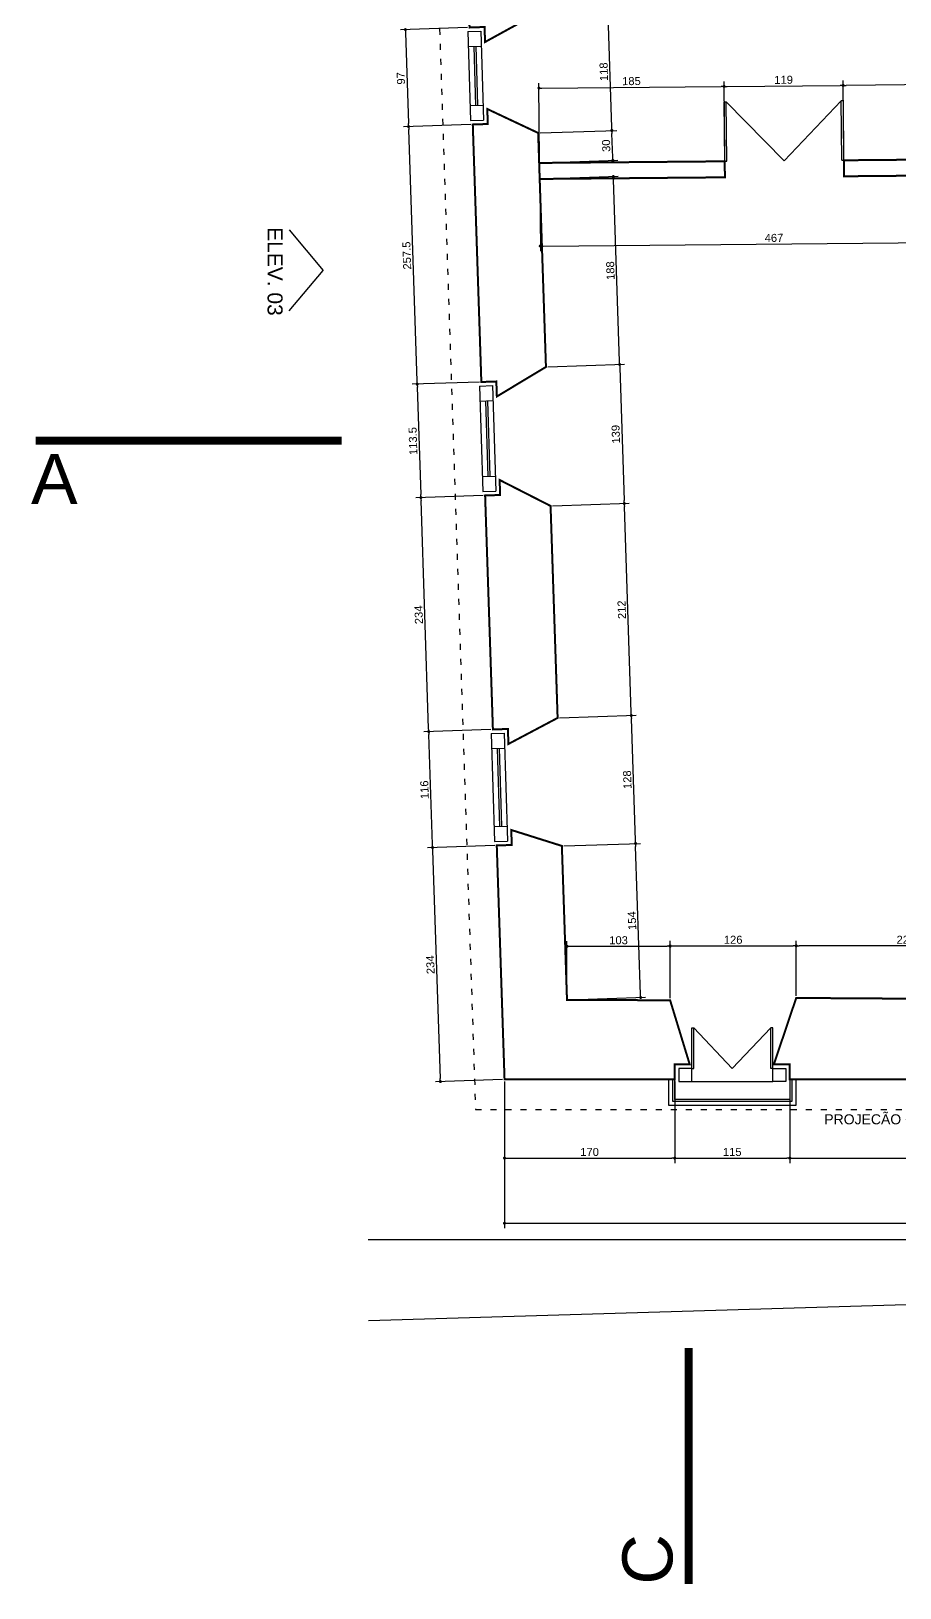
# Model space of a CAD drawing. Extents: x 18300 to 45581, y 436 to 7791.
# Drawn here: x 22973 to 23841, y 5185 to 6741 of the extents above; entities that cross this region are included whole.
import ezdxf

# ---------------------------------------------------------------- set-up
doc = ezdxf.new("R2010")
doc.units = 0
doc.header["$PDMODE"] = 35
doc.linetypes.add('ACAD_ISO03W100', pattern=[30, 12, -18])
doc.linetypes.add('CENTER2', pattern=[28.575, 19.05, -3.175, 3.175, -3.175])
doc.layers.get('0').update_dxf_attribs({"linetype": 'CONTINUOUS'})
doc.layers.get('DEFPOINTS').update_dxf_attribs({"linetype": 'CONTINUOUS'})
for name, color, linetype in [('COTA', 7, 'CONTINUOUS'), ('PAREDE', 7, 'CONTINUOUS'), ('PAREDE_FINA', 7, 'CONTINUOUS')]:
    doc.layers.add(name, color=color, linetype=linetype)
doc.styles.add('TEXTO', font='ARIAL.TTF')
doc.dimstyles.new('COTA', dxfattribs={"dimtxt": 8, "dimasz": 3, "dimexe": 5, "dimexo": 2, "dimgap": 2, "dimtad": 1, "dimdec": 1, "dimzin": 9, "dimdsep": 46, "dimtxsty": 'TEXTO', "dimblk1": 'DOT', "dimblk2": 'DOT', "dimsah": 1, "dimcen": 0, "dimclrd": 256, "dimclre": 256, "dimclrt": 256, "dimadec": 0, "dimazin": 0, "dimtfac": 0.06, "dimtdec": 1, "dimtmove": 0, "dimatfit": 3, "dimldrblk": 'DOT', "dimfxl": 1, "dimtolj": 1, "dimtzin": 0, "dimarcsym": 0})

# ---------------------------------------------------------------- blocks, each defined once
blk = doc.blocks.new('_DOT')
at = {"color": 0, "linetype": 'ByBlock'}
blk.add_line((-0.5, 0), (-1, 0), dxfattribs=at)
at = {"color": 0, "linetype": 'ByBlock', "const_width": 0.5}
blk.add_lwpolyline([(-0.25, 0, 1), (0.25, 0, 1)], format="xyb", close=True, dxfattribs=at)
blk = doc.blocks.new('*D105')
at = {"layer": 'COTA', "lineweight": -2}
for p, q in [((23477.8, 6757), (23554.4, 6759.6)), ((23553.2, 6644.5), (23549.5, 6756.4)), ((23481.7, 6639.1), (23558.3, 6641.6))]:
    blk.add_line(p, q, dxfattribs=at)
at = {"layer": 'DEFPOINTS', "color": 0}
for p in [(23475.8, 6757), (23549.4, 6759.4), (23479.7, 6639)]:
    blk.add_point(p, dxfattribs=at)
at = {"layer": 'COTA', "lineweight": -2, "xscale": 3, "yscale": 3, "zscale": 3}
for p, rotation in [((23549.4, 6759.4), 91.9039525361614), ((23553.3, 6641.5), 271.9039525361614)]:
    blk.add_blockref('_DOT', p, dxfattribs=dict(at, rotation=rotation))
at = {"layer": 'COTA', "insert": (23545.3, 6700.2), "char_height": 8, "attachment_point": 5, "rotation": 91.904, "style": 'TEXTO'}
blk.add_mtext('\\A1;118', dxfattribs=at)
blk = doc.blocks.new('*D93')
at = {"layer": 'COTA', "lineweight": -2}
for p, q in [((23409.2, 6744.4), (23342.1, 6742.1)), ((23347.2, 6739.3), (23350.2, 6648.4)), ((23412.4, 6647.4), (23345.3, 6645.2))]:
    blk.add_line(p, q, dxfattribs=at)
at = {"layer": 'DEFPOINTS', "color": 0}
for p in [(23411.2, 6744.4), (23350.3, 6645.4), (23414.4, 6647.5)]:
    blk.add_point(p, dxfattribs=at)
at = {"layer": 'COTA', "lineweight": -2, "xscale": 3, "yscale": 3, "zscale": 3}
for p, rotation in [((23347.1, 6742.3), 91.9039525361614), ((23350.3, 6645.4), 271.9039525361614)]:
    blk.add_blockref('_DOT', p, dxfattribs=dict(at, rotation=rotation))
at = {"layer": 'COTA', "insert": (23342.6, 6693.6), "char_height": 8, "attachment_point": 5, "rotation": 91.904, "style": 'TEXTO'}
blk.add_mtext('\\A1;97', dxfattribs=at)
blk = doc.blocks.new('*D113')
at = {"layer": 'COTA', "lineweight": -2}
for p, q in [((23436.4, 5926.8), (23369.3, 5924.6)), ((23374.3, 5921.8), (23381.9, 5693.9)), ((23444.1, 5692.9), (23377, 5690.7))]:
    blk.add_line(p, q, dxfattribs=at)
at = {"layer": 'DEFPOINTS', "color": 0}
for p in [(23438.4, 5926.9), (23382, 5690.9), (23446.1, 5693)]:
    blk.add_point(p, dxfattribs=at)
at = {"layer": 'COTA', "lineweight": -2, "xscale": 3, "yscale": 3, "zscale": 3}
for p, rotation in [((23374.2, 5924.8), 91.9039525361614), ((23382, 5690.9), 271.9039525361614)]:
    blk.add_blockref('_DOT', p, dxfattribs=dict(at, rotation=rotation))
at = {"layer": 'COTA', "insert": (23372.1, 5807.6), "char_height": 8, "attachment_point": 5, "rotation": 91.904, "style": 'TEXTO'}
blk.add_mtext('\\A1;234', dxfattribs=at)
blk = doc.blocks.new('*D96')
at = {"layer": 'COTA', "lineweight": -2}
for p, q in [((23505.4, 5926.5), (23582, 5929)), ((23582, 5778), (23577.1, 5925.9)), ((23510.5, 5772.6), (23587.1, 5775.1))]:
    blk.add_line(p, q, dxfattribs=at)
at = {"layer": 'DEFPOINTS', "color": 0}
for p in [(23577, 5928.9), (23503.4, 5926.4), (23508.5, 5772.5)]:
    blk.add_point(p, dxfattribs=at)
at = {"layer": 'COTA', "lineweight": -2, "xscale": 3, "yscale": 3, "zscale": 3}
for p, rotation in [((23577, 5928.9), 91.9039525361614), ((23582.1, 5775), 271.9039525361614)]:
    blk.add_blockref('_DOT', p, dxfattribs=dict(at, rotation=rotation))
at = {"layer": 'COTA', "insert": (23573.5, 5851.7), "char_height": 8, "attachment_point": 5, "rotation": 91.904, "style": 'TEXTO'}
blk.add_mtext('\\A1;154', dxfattribs=at)
blk = doc.blocks.new('*D102')
at = {"layer": 'COTA', "lineweight": -2}
for p, q in [((23446.1, 5691), (23446.1, 5609.4)), ((23616.1, 5691), (23616.1, 5609.4)), ((23449.1, 5614.4), (23613.1, 5614.4))]:
    blk.add_line(p, q, dxfattribs=at)
at = {"layer": 'DEFPOINTS', "color": 0}
for p in [(23446.1, 5693), (23616.1, 5693), (23616.1, 5614.4)]:
    blk.add_point(p, dxfattribs=at)
at = {"layer": 'COTA', "lineweight": -2, "xscale": 3, "yscale": 3, "zscale": 3, "rotation": 180}
blk.add_blockref('_DOT', (23446.1, 5614.4), dxfattribs=at)
at = {"layer": 'COTA', "lineweight": -2, "xscale": 3, "yscale": 3, "zscale": 3}
blk.add_blockref('_DOT', (23616.1, 5614.4), dxfattribs=at)
at = {"layer": 'COTA', "insert": (23531.1, 5620.5), "char_height": 8, "attachment_point": 5, "style": 'TEXTO'}
blk.add_mtext('\\A1;170', dxfattribs=at)
blk = doc.blocks.new('*D103')
at = {"layer": 'COTA', "lineweight": -2}
for p, q in [((23616.1, 5691), (23616.1, 5609.4)), ((23731.1, 5691), (23731.1, 5609.4)), ((23619.1, 5614.4), (23728.1, 5614.4))]:
    blk.add_line(p, q, dxfattribs=at)
at = {"layer": 'DEFPOINTS', "color": 0}
for p in [(23616.1, 5693), (23731.1, 5693), (23731.1, 5614.4)]:
    blk.add_point(p, dxfattribs=at)
at = {"layer": 'COTA', "lineweight": -2, "xscale": 3, "yscale": 3, "zscale": 3, "rotation": 180}
blk.add_blockref('_DOT', (23616.1, 5614.4), dxfattribs=at)
at = {"layer": 'COTA', "lineweight": -2, "xscale": 3, "yscale": 3, "zscale": 3}
blk.add_blockref('_DOT', (23731.1, 5614.4), dxfattribs=at)
at = {"layer": 'COTA', "insert": (23673.6, 5620.5), "char_height": 8, "attachment_point": 5, "style": 'TEXTO'}
blk.add_mtext('\\A1;115', dxfattribs=at)
blk = doc.blocks.new('*D101')
at = {"layer": 'COTA', "lineweight": -2}
for p, q in [((23611.5, 5774.1), (23611.5, 5831.6)), ((23614.5, 5826.6), (23734.5, 5826.6)), ((23737.5, 5776.5), (23737.5, 5831.6))]:
    blk.add_line(p, q, dxfattribs=at)
at = {"layer": 'DEFPOINTS', "color": 0}
for p in [(23737.5, 5826.6), (23737.5, 5774.5), (23611.5, 5772.1)]:
    blk.add_point(p, dxfattribs=at)
at = {"layer": 'COTA', "lineweight": -2, "xscale": 3, "yscale": 3, "zscale": 3, "rotation": 180}
blk.add_blockref('_DOT', (23611.5, 5826.6), dxfattribs=at)
at = {"layer": 'COTA', "lineweight": -2, "xscale": 3, "yscale": 3, "zscale": 3}
blk.add_blockref('_DOT', (23737.5, 5826.6), dxfattribs=at)
at = {"layer": 'COTA', "insert": (23674.5, 5832.6), "char_height": 8, "attachment_point": 5, "style": 'TEXTO'}
blk.add_mtext('\\A1;126', dxfattribs=at)
blk = doc.blocks.new('*D100')
at = {"layer": 'COTA', "lineweight": -2}
for p, q in [((23508.5, 5774.5), (23508.5, 5831.1)), ((23511.5, 5826.1), (23608.5, 5826.1)), ((23611.5, 5774.1), (23611.5, 5831.1))]:
    blk.add_line(p, q, dxfattribs=at)
at = {"layer": 'DEFPOINTS', "color": 0}
for p in [(23611.5, 5826.1), (23508.5, 5772.5), (23611.5, 5772.1)]:
    blk.add_point(p, dxfattribs=at)
at = {"layer": 'COTA', "lineweight": -2, "xscale": 3, "yscale": 3, "zscale": 3, "rotation": 180}
blk.add_blockref('_DOT', (23508.5, 5826.1), dxfattribs=at)
at = {"layer": 'COTA', "lineweight": -2, "xscale": 3, "yscale": 3, "zscale": 3}
blk.add_blockref('_DOT', (23611.5, 5826.1), dxfattribs=at)
at = {"layer": 'COTA', "insert": (23560, 5832.1), "char_height": 8, "attachment_point": 5, "style": 'TEXTO'}
blk.add_mtext('\\A1;103', dxfattribs=at)
blk = doc.blocks.new('*D116')
at = {"layer": 'COTA', "lineweight": -2}
for p, q in [((23421, 6390.1), (23353.9, 6387.8)), ((23358.9, 6385), (23362.5, 6277.6)), ((23424.7, 6276.6), (23357.6, 6274.4))]:
    blk.add_line(p, q, dxfattribs=at)
at = {"layer": 'DEFPOINTS', "color": 0}
for p in [(23423, 6390.1), (23362.6, 6274.6), (23426.7, 6276.7)]:
    blk.add_point(p, dxfattribs=at)
at = {"layer": 'COTA', "lineweight": -2, "xscale": 3, "yscale": 3, "zscale": 3}
for p, rotation in [((23358.9, 6388), 91.9039525361614), ((23362.6, 6274.6), 271.9039525361614)]:
    blk.add_blockref('_DOT', p, dxfattribs=dict(at, rotation=rotation))
at = {"layer": 'COTA', "insert": (23354.7, 6331.1), "char_height": 8, "attachment_point": 5, "rotation": 91.904, "style": 'TEXTO'}
blk.add_mtext('\\A1;113.5', dxfattribs=at)
blk = doc.blocks.new('*D99')
at = {"layer": 'COTA', "lineweight": -2}
for p, q in [((23489.5, 6405.2), (23566.1, 6407.8)), ((23561.2, 6404.6), (23565.6, 6271.7)), ((23494.1, 6266.3), (23570.7, 6268.9))]:
    blk.add_line(p, q, dxfattribs=at)
at = {"layer": 'DEFPOINTS', "color": 0}
for p in [(23487.5, 6405.2), (23492.1, 6266.2), (23565.7, 6268.7)]:
    blk.add_point(p, dxfattribs=at)
at = {"layer": 'COTA', "lineweight": -2, "xscale": 3, "yscale": 3, "zscale": 3}
for p, rotation in [((23561.1, 6407.6), 91.9039525361614), ((23565.7, 6268.7), 271.9039525361614)]:
    blk.add_blockref('_DOT', p, dxfattribs=dict(at, rotation=rotation))
at = {"layer": 'COTA', "insert": (23557.3, 6337.9), "char_height": 8, "attachment_point": 5, "rotation": 91.904, "style": 'TEXTO'}
blk.add_mtext('\\A1;139', dxfattribs=at)
blk = doc.blocks.new('*D98')
at = {"layer": 'COTA', "lineweight": -2}
for p, q in [((23494.1, 6266.3), (23570.7, 6268.9)), ((23572.6, 6059.8), (23565.8, 6265.7)), ((23501.1, 6054.4), (23577.7, 6057))]:
    blk.add_line(p, q, dxfattribs=at)
at = {"layer": 'DEFPOINTS', "color": 0}
for p in [(23492.1, 6266.2), (23565.7, 6268.7), (23499.1, 6054.4)]:
    blk.add_point(p, dxfattribs=at)
at = {"layer": 'COTA', "lineweight": -2, "xscale": 3, "yscale": 3, "zscale": 3}
for p, rotation in [((23565.7, 6268.7), 91.9039525361614), ((23572.7, 6056.8), 271.9039525361614)]:
    blk.add_blockref('_DOT', p, dxfattribs=dict(at, rotation=rotation))
at = {"layer": 'COTA', "insert": (23563.2, 6162.5), "char_height": 8, "attachment_point": 5, "rotation": 91.904, "style": 'TEXTO'}
blk.add_mtext('\\A1;212', dxfattribs=at)
blk = doc.blocks.new('*D97')
at = {"layer": 'COTA', "lineweight": -2}
for p, q in [((23501.1, 6054.4), (23577.7, 6057)), ((23576.9, 5931.9), (23572.8, 6053.8)), ((23505.4, 5926.5), (23582, 5929))]:
    blk.add_line(p, q, dxfattribs=at)
at = {"layer": 'DEFPOINTS', "color": 0}
for p in [(23499.1, 6054.4), (23572.7, 6056.8), (23503.4, 5926.4)]:
    blk.add_point(p, dxfattribs=at)
at = {"layer": 'COTA', "lineweight": -2, "xscale": 3, "yscale": 3, "zscale": 3}
for p, rotation in [((23572.7, 6056.8), 91.9039525361614), ((23577, 5928.9), 271.9039525361614)]:
    blk.add_blockref('_DOT', p, dxfattribs=dict(at, rotation=rotation))
at = {"layer": 'COTA', "insert": (23568.8, 5992.6), "char_height": 8, "attachment_point": 5, "rotation": 91.904, "style": 'TEXTO'}
blk.add_mtext('\\A1;128', dxfattribs=at)
blk = doc.blocks.new('*D115')
at = {"layer": 'COTA', "lineweight": -2}
for p, q in [((23424.7, 6276.6), (23357.6, 6274.4)), ((23370.3, 6043.7), (23362.7, 6271.6)), ((23432.5, 6042.8), (23365.4, 6040.5))]:
    blk.add_line(p, q, dxfattribs=at)
at = {"layer": 'DEFPOINTS', "color": 0}
for p in [(23362.6, 6274.6), (23426.7, 6276.7), (23434.5, 6042.8)]:
    blk.add_point(p, dxfattribs=at)
at = {"layer": 'COTA', "lineweight": -2, "xscale": 3, "yscale": 3, "zscale": 3}
for p, rotation in [((23362.6, 6274.6), 91.9039525361614), ((23370.4, 6040.7), 271.9039525361614)]:
    blk.add_blockref('_DOT', p, dxfattribs=dict(at, rotation=rotation))
at = {"layer": 'COTA', "insert": (23360.4, 6157.4), "char_height": 8, "attachment_point": 5, "rotation": 91.904, "style": 'TEXTO'}
blk.add_mtext('\\A1;234', dxfattribs=at)
blk = doc.blocks.new('*D114')
at = {"layer": 'COTA', "lineweight": -2}
for p, q in [((23432.5, 6042.8), (23365.4, 6040.5)), ((23374.1, 5927.8), (23370.5, 6037.7)), ((23436.4, 5926.8), (23369.3, 5924.6))]:
    blk.add_line(p, q, dxfattribs=at)
at = {"layer": 'DEFPOINTS', "color": 0}
for p in [(23370.4, 6040.7), (23434.5, 6042.8), (23438.4, 5926.9)]:
    blk.add_point(p, dxfattribs=at)
at = {"layer": 'COTA', "lineweight": -2, "xscale": 3, "yscale": 3, "zscale": 3}
for p, rotation in [((23370.4, 6040.7), 91.9039525361614), ((23374.2, 5924.8), 271.9039525361614)]:
    blk.add_blockref('_DOT', p, dxfattribs=dict(at, rotation=rotation))
at = {"layer": 'COTA', "insert": (23366.2, 5982.5), "char_height": 8, "attachment_point": 5, "rotation": 91.904, "style": 'TEXTO'}
blk.add_mtext('\\A1;116', dxfattribs=at)
blk = doc.blocks.new('*D104')
at = {"layer": 'COTA', "lineweight": -2}
for p, q in [((23481.7, 6639.1), (23558.3, 6641.6)), ((23554.2, 6614.5), (23553.4, 6638.5)), ((23483.1, 6609.1), (23559.3, 6611.7))]:
    blk.add_line(p, q, dxfattribs=at)
at = {"layer": 'DEFPOINTS', "color": 0}
for p in [(23479.7, 6639), (23553.3, 6641.5), (23481.1, 6609.1)]:
    blk.add_point(p, dxfattribs=at)
at = {"layer": 'COTA', "lineweight": -2, "xscale": 3, "yscale": 3, "zscale": 3}
for p, rotation in [((23553.3, 6641.5), 91.9039525361614), ((23554.3, 6611.5), 271.9039525361614)]:
    blk.add_blockref('_DOT', p, dxfattribs=dict(at, rotation=rotation))
at = {"layer": 'COTA', "insert": (23547.7, 6626.3), "char_height": 8, "attachment_point": 5, "rotation": 91.904, "style": 'TEXTO'}
blk.add_mtext('\\A1;30', dxfattribs=at)
blk = doc.blocks.new('*D117')
at = {"layer": 'COTA', "lineweight": -2}
for p, q in [((23412.4, 6647.4), (23345.3, 6645.2)), ((23358.8, 6391), (23350.4, 6642.4)), ((23421, 6390.1), (23353.9, 6387.8))]:
    blk.add_line(p, q, dxfattribs=at)
at = {"layer": 'DEFPOINTS', "color": 0}
for p in [(23350.3, 6645.4), (23414.4, 6647.5), (23423, 6390.1)]:
    blk.add_point(p, dxfattribs=at)
at = {"layer": 'COTA', "lineweight": -2, "xscale": 3, "yscale": 3, "zscale": 3}
for p, rotation in [((23350.3, 6645.4), 91.9039525361614), ((23358.9, 6388), 271.9039525361614)]:
    blk.add_blockref('_DOT', p, dxfattribs=dict(at, rotation=rotation))
at = {"layer": 'COTA', "insert": (23348.5, 6516.5), "char_height": 8, "attachment_point": 5, "rotation": 91.904, "style": 'TEXTO'}
blk.add_mtext('\\A1;257.5', dxfattribs=at)
blk = doc.blocks.new('*D125')
at = {"layer": 'COTA', "lineweight": -2}
for p, q in [((23446.1, 5691), (23446.1, 5544.3)), ((25040.1, 5691), (25040.1, 5544.3)), ((23449.1, 5549.3), (25037.1, 5549.3))]:
    blk.add_line(p, q, dxfattribs=at)
at = {"layer": 'DEFPOINTS', "color": 0}
for p in [(23446.1, 5693), (25040.1, 5693), (25040.1, 5549.3)]:
    blk.add_point(p, dxfattribs=at)
at = {"layer": 'COTA', "lineweight": -2, "xscale": 3, "yscale": 3, "zscale": 3, "rotation": 180}
blk.add_blockref('_DOT', (23446.1, 5549.3), dxfattribs=at)
at = {"layer": 'COTA', "lineweight": -2, "xscale": 3, "yscale": 3, "zscale": 3}
blk.add_blockref('_DOT', (25040.1, 5549.3), dxfattribs=at)
at = {"layer": 'COTA', "insert": (24243.1, 5555.4), "char_height": 8, "attachment_point": 5, "style": 'TEXTO'}
blk.add_mtext('\\A1;1594', dxfattribs=at)
blk = doc.blocks.new('*D126')
at = {"layer": 'COTA', "lineweight": -2}
for p, q in [((23737.5, 5776.5), (23737.5, 5831.6)), ((23962.9, 5826.6), (23740.5, 5826.6)), ((23965.9, 5775), (23965.9, 5831.6))]:
    blk.add_line(p, q, dxfattribs=at)
at = {"layer": 'DEFPOINTS', "color": 0}
for p in [(23737.5, 5826.6), (23737.5, 5774.5), (23965.9, 5773)]:
    blk.add_point(p, dxfattribs=at)
at = {"layer": 'COTA', "lineweight": -2, "xscale": 3, "yscale": 3, "zscale": 3, "rotation": 180}
blk.add_blockref('_DOT', (23737.5, 5826.6), dxfattribs=at)
at = {"layer": 'COTA', "lineweight": -2, "xscale": 3, "yscale": 3, "zscale": 3}
blk.add_blockref('_DOT', (23965.9, 5826.6), dxfattribs=at)
at = {"layer": 'COTA', "insert": (23851.7, 5832.6), "char_height": 8, "attachment_point": 5, "style": 'TEXTO'}
blk.add_mtext('\\A1;228.4', dxfattribs=at)
blk = doc.blocks.new('*D127')
at = {"layer": 'COTA', "lineweight": -2}
for p, q in [((23483.2, 6593.1), (23559.8, 6595.7)), ((23561, 6410.6), (23554.9, 6592.5)), ((23489.5, 6405.2), (23566.1, 6407.8))]:
    blk.add_line(p, q, dxfattribs=at)
at = {"layer": 'DEFPOINTS', "color": 0}
for p in [(23481.2, 6593.1), (23554.8, 6595.5), (23487.5, 6405.2)]:
    blk.add_point(p, dxfattribs=at)
at = {"layer": 'COTA', "lineweight": -2, "xscale": 3, "yscale": 3, "zscale": 3}
for p, rotation in [((23554.8, 6595.5), 91.9039525361612), ((23561.1, 6407.6), 271.9039525361612)]:
    blk.add_blockref('_DOT', p, dxfattribs=dict(at, rotation=rotation))
at = {"layer": 'COTA', "insert": (23551.9, 6501.4), "char_height": 8, "attachment_point": 5, "rotation": 91.904, "style": 'TEXTO'}
blk.add_mtext('\\A1;188', dxfattribs=at)
blk = doc.blocks.new('*D128')
at = {"layer": 'COTA', "lineweight": -2}
for p, q in [((23481.3, 6591.1), (23481.9, 6521)), ((23948.2, 6595.1), (23948.9, 6525.1)), ((23484.8, 6526), (23945.8, 6530.1))]:
    blk.add_line(p, q, dxfattribs=at)
at = {"layer": 'DEFPOINTS', "color": 0}
for p in [(23481.2, 6593.1), (23948.2, 6597.1), (23948.8, 6530.1)]:
    blk.add_point(p, dxfattribs=at)
at = {"layer": 'COTA', "lineweight": -2, "xscale": 3, "yscale": 3, "zscale": 3}
for p, rotation in [((23481.8, 6526), 180.5009829197541), ((23948.8, 6530.1), 0.500982919754161)]:
    blk.add_blockref('_DOT', p, dxfattribs=dict(at, rotation=rotation))
at = {"layer": 'COTA', "insert": (23715.3, 6534.1), "char_height": 8, "attachment_point": 5, "rotation": 0.501, "style": 'TEXTO'}
blk.add_mtext('\\A1;467', dxfattribs=at)
blk = doc.blocks.new('*D132')
at = {"layer": 'COTA', "lineweight": -2}
for p, q in [((23481.1, 6611.1), (23480.4, 6688.9)), ((23483.5, 6683.9), (23662.5, 6685.5)), ((23666.1, 6612.7), (23665.4, 6690.5))]:
    blk.add_line(p, q, dxfattribs=at)
at = {"layer": 'DEFPOINTS', "color": 0}
for p in [(23665.5, 6685.5), (23481.1, 6609.1), (23666.1, 6610.7)]:
    blk.add_point(p, dxfattribs=at)
at = {"layer": 'COTA', "lineweight": -2, "xscale": 3, "yscale": 3, "zscale": 3}
for p, rotation in [((23480.5, 6683.9), 180.5009829197541), ((23665.5, 6685.5), 0.5009829197541101)]:
    blk.add_blockref('_DOT', p, dxfattribs=dict(at, rotation=rotation))
at = {"layer": 'COTA', "insert": (23572.9, 6690.8), "char_height": 8, "attachment_point": 5, "rotation": 0.501, "style": 'TEXTO'}
blk.add_mtext('\\A1;185', dxfattribs=at)
blk = doc.blocks.new('*D133')
at = {"layer": 'COTA', "lineweight": -2}
for p, q in [((23785.1, 6613.7), (23784.4, 6691.5)), ((23666.1, 6612.7), (23665.4, 6690.5)), ((23668.5, 6685.5), (23781.4, 6686.5))]:
    blk.add_line(p, q, dxfattribs=at)
at = {"layer": 'DEFPOINTS', "color": 0}
for p in [(23784.4, 6686.5), (23666.1, 6610.7), (23785.1, 6611.7)]:
    blk.add_point(p, dxfattribs=at)
at = {"layer": 'COTA', "lineweight": -2, "xscale": 3, "yscale": 3, "zscale": 3}
for p, rotation in [((23665.5, 6685.5), 180.5009829197541), ((23784.4, 6686.5), 0.5009829197541101)]:
    blk.add_blockref('_DOT', p, dxfattribs=dict(at, rotation=rotation))
at = {"layer": 'COTA', "insert": (23724.9, 6692.1), "char_height": 8, "attachment_point": 5, "rotation": 0.501, "style": 'TEXTO'}
blk.add_mtext('\\A1;119', dxfattribs=at)
blk = doc.blocks.new('*D134')
at = {"layer": 'COTA', "lineweight": -2}
for p, q in [((23785.1, 6613.7), (23784.4, 6691.5)), ((23975, 6615.3), (23974.3, 6693.2)), ((23971.3, 6688.2), (23787.4, 6686.5))]:
    blk.add_line(p, q, dxfattribs=at)
at = {"layer": 'DEFPOINTS', "color": 0}
for p in [(23784.4, 6686.5), (23975, 6613.3), (23785.1, 6611.7)]:
    blk.add_point(p, dxfattribs=at)
at = {"layer": 'COTA', "lineweight": -2, "xscale": 3, "yscale": 3, "zscale": 3}
for p, rotation in [((23784.4, 6686.5), 180.5009829197541), ((23974.3, 6688.2), 0.5009829197541101)]:
    blk.add_blockref('_DOT', p, dxfattribs=dict(at, rotation=rotation))
at = {"layer": 'COTA', "insert": (23879.3, 6693.4), "char_height": 8, "attachment_point": 5, "rotation": 0.501, "style": 'TEXTO'}
blk.add_mtext('\\A1;189.9', dxfattribs=at)
blk = doc.blocks.new('*D162')
at = {"layer": 'COTA', "lineweight": -2}
for p, q in [((23731.1, 5691), (23731.1, 5609.4)), ((23993.1, 5691), (23993.1, 5609.4)), ((23734.1, 5614.4), (23990.1, 5614.4))]:
    blk.add_line(p, q, dxfattribs=at)
at = {"layer": 'DEFPOINTS', "color": 0}
for p in [(23731.1, 5693), (23993.1, 5693), (23993.1, 5614.4)]:
    blk.add_point(p, dxfattribs=at)
at = {"layer": 'COTA', "lineweight": -2, "xscale": 3, "yscale": 3, "zscale": 3, "rotation": 180}
blk.add_blockref('_DOT', (23731.1, 5614.4), dxfattribs=at)
at = {"layer": 'COTA', "lineweight": -2, "xscale": 3, "yscale": 3, "zscale": 3}
blk.add_blockref('_DOT', (23993.1, 5614.4), dxfattribs=at)
at = {"layer": 'COTA', "insert": (23862.1, 5620.5), "char_height": 8, "attachment_point": 5, "style": 'TEXTO'}
blk.add_mtext('\\A1;262', dxfattribs=at)

msp = doc.modelspace()

# ---------------------------------------------------------------- linework, layer by layer
at = {"layer": 'COTA', "const_width": 8}
msp.add_lwpolyline([(22977.76, 6331.34), (23283.42, 6331.34)], dxfattribs=at)
at = {"layer": 'PAREDE', "const_width": 2}
for points in [[(23403.5, 6975.31), (23418.49, 6975.8), (23417.99, 6990.8), (23468.58, 6973.8), (23475.79, 6756.97), (23426.66, 6729.94), (23426.16, 6744.93), (23411.17, 6744.43)], [(23437.94, 6390.63), (23438.44, 6375.64), (23487.49, 6405.17), (23479.71, 6639.03), (23428.89, 6662.98), (23429.39, 6647.98), (23414.4, 6647.49), (23422.95, 6390.13)], [(23449.49, 6043.32), (23449.99, 6028.33), (23499.15, 6054.36), (23492.11, 6266.24), (23441.22, 6292.18), (23441.71, 6277.19), (23426.72, 6276.69), (23434.5, 6042.82)], [(23453.34, 5927.38), (23438.35, 5926.88), (23446.13, 5693.01), (23616.13, 5693.01), (23616.13, 5708.01), (23631.13, 5708.01), (23611.54, 5772.15), (23508.52, 5772.52), (23503.4, 5926.43), (23452.84, 5942.37)], [(23987.63, 5773.01), (23985.41, 5773.01), (23981.58, 5951.39), (23962.09, 5950.97), (23965.9, 5773.01), (23737.51, 5774.49), (23715.13, 5708.01), (23731.13, 5708.01), (23731.13, 5693.01), (23993.13, 5693.01), (23993.13, 5708.01), (24008.13, 5708.01)]]:
    msp.add_lwpolyline(points, close=True, dxfattribs=at)
for points in [[(23967.38, 6613.3), (23785.1, 6611.71), (23785.24, 6595.72), (23948.22, 6597.15)], [(23481.24, 6593.06), (23666.25, 6594.68), (23666.11, 6610.67), (23481.11, 6609.06)]]:
    msp.add_lwpolyline(points, dxfattribs=at)
at = {"layer": 'PAREDE'}
for points in [[(23446.13, 5693.01), (23616.13, 5693.01)], [(23925.39, 5693.01), (23731.13, 5693.01)]]:
    msp.add_lwpolyline(points, dxfattribs=at)
at = {"layer": 'PAREDE_FINA', "linetype": 'ACAD_ISO03W100', "ltscale": 0.5}
msp.add_lwpolyline([(24569.13, 6660.81), (24569.13, 7381.32), (24033.93, 7383.08), (24032.89, 7431.63), (23357.78, 7447.58), (23417.11, 5663.01), (25070.13, 5663.01), (25070.13, 6659.16)], close=True, dxfattribs=at)
at = {"layer": 'PAREDE_FINA'}
for points in [[(23409.31, 6740.37), (23422.3, 6740.8)], [(23409.31, 6740.37), (23412.26, 6651.42)], [(23422.3, 6740.8), (23425.26, 6651.85)], [(23409.81, 6725.38), (23422.8, 6725.81)], [(23415.3, 6725.56), (23417.26, 6666.59)], [(23417.3, 6725.63), (23419.26, 6666.66)], [(23411.77, 6666.41), (23424.76, 6666.84)], [(23665.59, 6670.17), (23667.59, 6670.18)], [(23666.11, 6610.67), (23665.59, 6670.17)], [(23667.59, 6670.18), (23725.6, 6611.19)], [(23668.11, 6610.69), (23667.59, 6670.18)], [(23782.58, 6671.19), (23725.6, 6611.19)], [(23784.58, 6671.21), (23782.58, 6671.19)], [(23783.1, 6611.69), (23782.58, 6671.19)], [(23785.1, 6611.71), (23784.58, 6671.21)], [(23412.26, 6651.42), (23425.26, 6651.85)], [(23666.11, 6610.67), (23668.11, 6610.69)], [(23783.1, 6611.69), (23785.1, 6611.71)], [(23230.91, 6542.18), (23265.08, 6501.7)], [(23230.91, 6461.21), (23265.08, 6501.7)], [(23421.09, 6386.06), (23434.08, 6386.5)], [(23421.09, 6386.06), (23424.59, 6280.62)], [(23434.08, 6386.5), (23437.58, 6281.05)], [(23421.58, 6371.07), (23434.58, 6371.5)], [(23427.08, 6371.26), (23429.59, 6295.8)], [(23429.08, 6371.32), (23431.59, 6295.86)], [(23424.09, 6295.61), (23437.08, 6296.05)], [(23424.59, 6280.62), (23437.58, 6281.05)], [(23432.63, 6038.76), (23445.62, 6039.19)], [(23432.63, 6038.76), (23436.22, 5930.82)], [(23445.62, 6039.19), (23449.21, 5931.25)], [(23433.13, 6023.76), (23446.12, 6024.2)], [(23438.63, 6023.95), (23441.22, 5945.99)], [(23440.62, 6024.01), (23443.22, 5946.06)], [(23435.72, 5945.81), (23448.71, 5946.24)], [(23436.22, 5930.82), (23449.21, 5931.25)], [(23633.13, 5744.51), (23635.13, 5744.51), (23673.63, 5704.01)], [(23633.13, 5704.01), (23633.13, 5744.51)], [(23635.13, 5704.01), (23635.13, 5744.51)], [(23714.13, 5744.51), (23712.13, 5744.51), (23673.63, 5704.01)], [(23712.13, 5704.01), (23712.13, 5744.51)], [(23714.13, 5704.01), (23714.13, 5744.51)], [(23633.13, 5704.01), (23635.13, 5704.01)], [(23714.13, 5704.01), (23712.13, 5704.01)], [(23737.13, 5693.01), (23737.13, 5667.01), (23610.13, 5667.01), (23610.13, 5693.01)], [(23733.13, 5693.01), (23733.13, 5671.01), (23614.13, 5671.01), (23614.13, 5693.01)], [(23731.13, 5693.01), (23731.13, 5673.01), (23616.13, 5673.01), (23616.13, 5693.01)], [(23633.13, 5691.01), (23714.13, 5691.01)], [(23310.01, 5533.01), (24127.55, 5533.01)], [(23310.25, 5452.15), (24127.55, 5476.26)]]:
    msp.add_lwpolyline(points, dxfattribs=at)
for points in [[(23620.13, 5704.01), (23620.13, 5691.01), (23633.13, 5691.01), (23633.13, 5704.01)], [(23727.13, 5704.01), (23727.13, 5691.01), (23714.13, 5691.01), (23714.13, 5704.01)]]:
    msp.add_lwpolyline(points, close=True, dxfattribs=at)
at = {"layer": 'PAREDE_FINA', "linetype": 'CENTER2', "ltscale": 3, "const_width": 8}
msp.add_lwpolyline([(23630.22, 5188.87), (23630.22, 5424.52)], dxfattribs=at)

# ---------------------------------------------------------------- texts
at = {"layer": 'PAREDE_FINA', "style": 'TEXTO'}
for s, height, rotation, p in [('ELEV. 03', 15, 270, (23209.38, 6544.89)), ('C', 50, 90, (23613.87, 5188.12))]:
    msp.add_text(s, height=height, rotation=rotation, dxfattribs=at).set_placement(p)
for s, height, p in [('A', 50, (22973.06, 6268.19)), ('PROJECÃO COBERTURA', 10, (23765.56, 5648.19))]:
    msp.add_text(s, height=height, dxfattribs=at).set_placement(p)

# ---------------------------------------------------------------- dimensions: what is measured, and where the dimension line sits
at = {"layer": 'COTA'}
for base, p1, p2, angle, picture, middle in [((23549.41, 6759.41), (23479.71, 6639.03), (23475.79, 6756.97), 91.90395, '*D105', (23545.29, 6700.24)), ((23350.29, 6645.36), (23411.17, 6744.43), (23414.4, 6647.49), 91.90395, '*D93', (23342.6, 6693.63)), ((23665.45, 6685.48), (23481.11, 6609.06), (23666.11, 6610.67), 0.50098, '*D132', (23572.9, 6690.75)), ((23784.45, 6686.52), (23666.11, 6610.67), (23785.1, 6611.71), 0.50098, '*D133', (23724.9, 6692.08)), ((23784.45, 6686.52), (23974.97, 6613.27), (23785.1, 6611.71), 0.50098, '*D134', (23879.33, 6693.43)), ((23350.29, 6645.36), (23422.95, 6390.13), (23414.4, 6647.49), 91.90395, '*D117', (23348.49, 6516.47)), ((23553.33, 6641.48), (23481.11, 6609.06), (23479.71, 6639.03), 91.90395, '*D104', (23547.75, 6626.28)), ((23948.81, 6530.09), (23481.24, 6593.06), (23948.22, 6597.15), 0.50098, '*D128', (23715.26, 6534.13)), ((23554.82, 6595.51), (23487.49, 6405.17), (23481.24, 6593.06), 91.90395, '*D127', (23551.87, 6501.36)), ((23565.69, 6268.69), (23487.49, 6405.17), (23492.11, 6266.24), 91.90395, '*D99', (23557.3, 6337.95)), ((23362.62, 6274.56), (23422.95, 6390.13), (23426.72, 6276.69), 91.90395, '*D116', (23354.65, 6331.08)), ((23362.62, 6274.56), (23434.5, 6042.82), (23426.72, 6276.69), 91.90395, '*D115', (23360.42, 6157.42)), ((23565.69, 6268.69), (23499.15, 6054.36), (23492.11, 6266.24), 91.90395, '*D98', (23563.2, 6162.55)), ((23572.73, 6056.81), (23503.4, 5926.43), (23499.15, 6054.36), 91.90395, '*D97', (23568.78, 5992.64)), ((23370.4, 6040.69), (23438.35, 5926.88), (23434.5, 6042.82), 91.90395, '*D114', (23366.24, 5982.52)), ((23576.98, 5928.88), (23508.52, 5772.52), (23503.4, 5926.43), 91.90395, '*D96', (23573.46, 5851.72)), ((23382.02, 5690.88), (23438.35, 5926.88), (23446.13, 5693.01), 91.90395, '*D113', (23372.05, 5807.62))]:
    dim = msp.add_linear_dim(base=base, p1=p1, p2=p2, angle=angle, dimstyle='COTA', override={"dimscale": 1}, dxfattribs=at)
    dim.commit()
    dim.dimension.update_dxf_attribs({"geometry": picture, "text_midpoint": middle})
dim = msp.add_linear_dim(base=(23611.54, 5826.05), p1=(23508.52, 5772.52), p2=(23611.54, 5772.15), dimstyle='COTA', override={"dimscale": 1}, dxfattribs=at)
dim.commit()
dim.dimension.update_dxf_attribs({"geometry": '*D100', "text_midpoint": (23560.03, 5826.05), "dimtype": 160})
for base, p1, p2, picture, middle in [((23737.51, 5826.55), (23611.54, 5772.15), (23737.51, 5774.49), '*D101', (23674.53, 5832.64)), ((23737.51, 5826.55), (23965.9, 5773.01), (23737.51, 5774.49), '*D126', (23851.71, 5832.64)), ((23616.13, 5614.44), (23446.13, 5693.01), (23616.13, 5693.01), '*D102', (23531.13, 5620.52)), ((25040.13, 5549.34), (23446.13, 5693.01), (25040.13, 5693.01), '*D125', (24243.13, 5555.43)), ((23731.13, 5614.44), (23616.13, 5693.01), (23731.13, 5693.01), '*D103', (23673.63, 5620.52)), ((23993.13, 5614.44), (23731.13, 5693.01), (23993.13, 5693.01), '*D162', (23862.13, 5620.52))]:
    dim = msp.add_linear_dim(base=base, p1=p1, p2=p2, dimstyle='COTA', override={"dimscale": 1}, dxfattribs=at)
    dim.commit()
    dim.dimension.update_dxf_attribs({"geometry": picture, "text_midpoint": middle})

doc.saveas('drawing.dxf')
